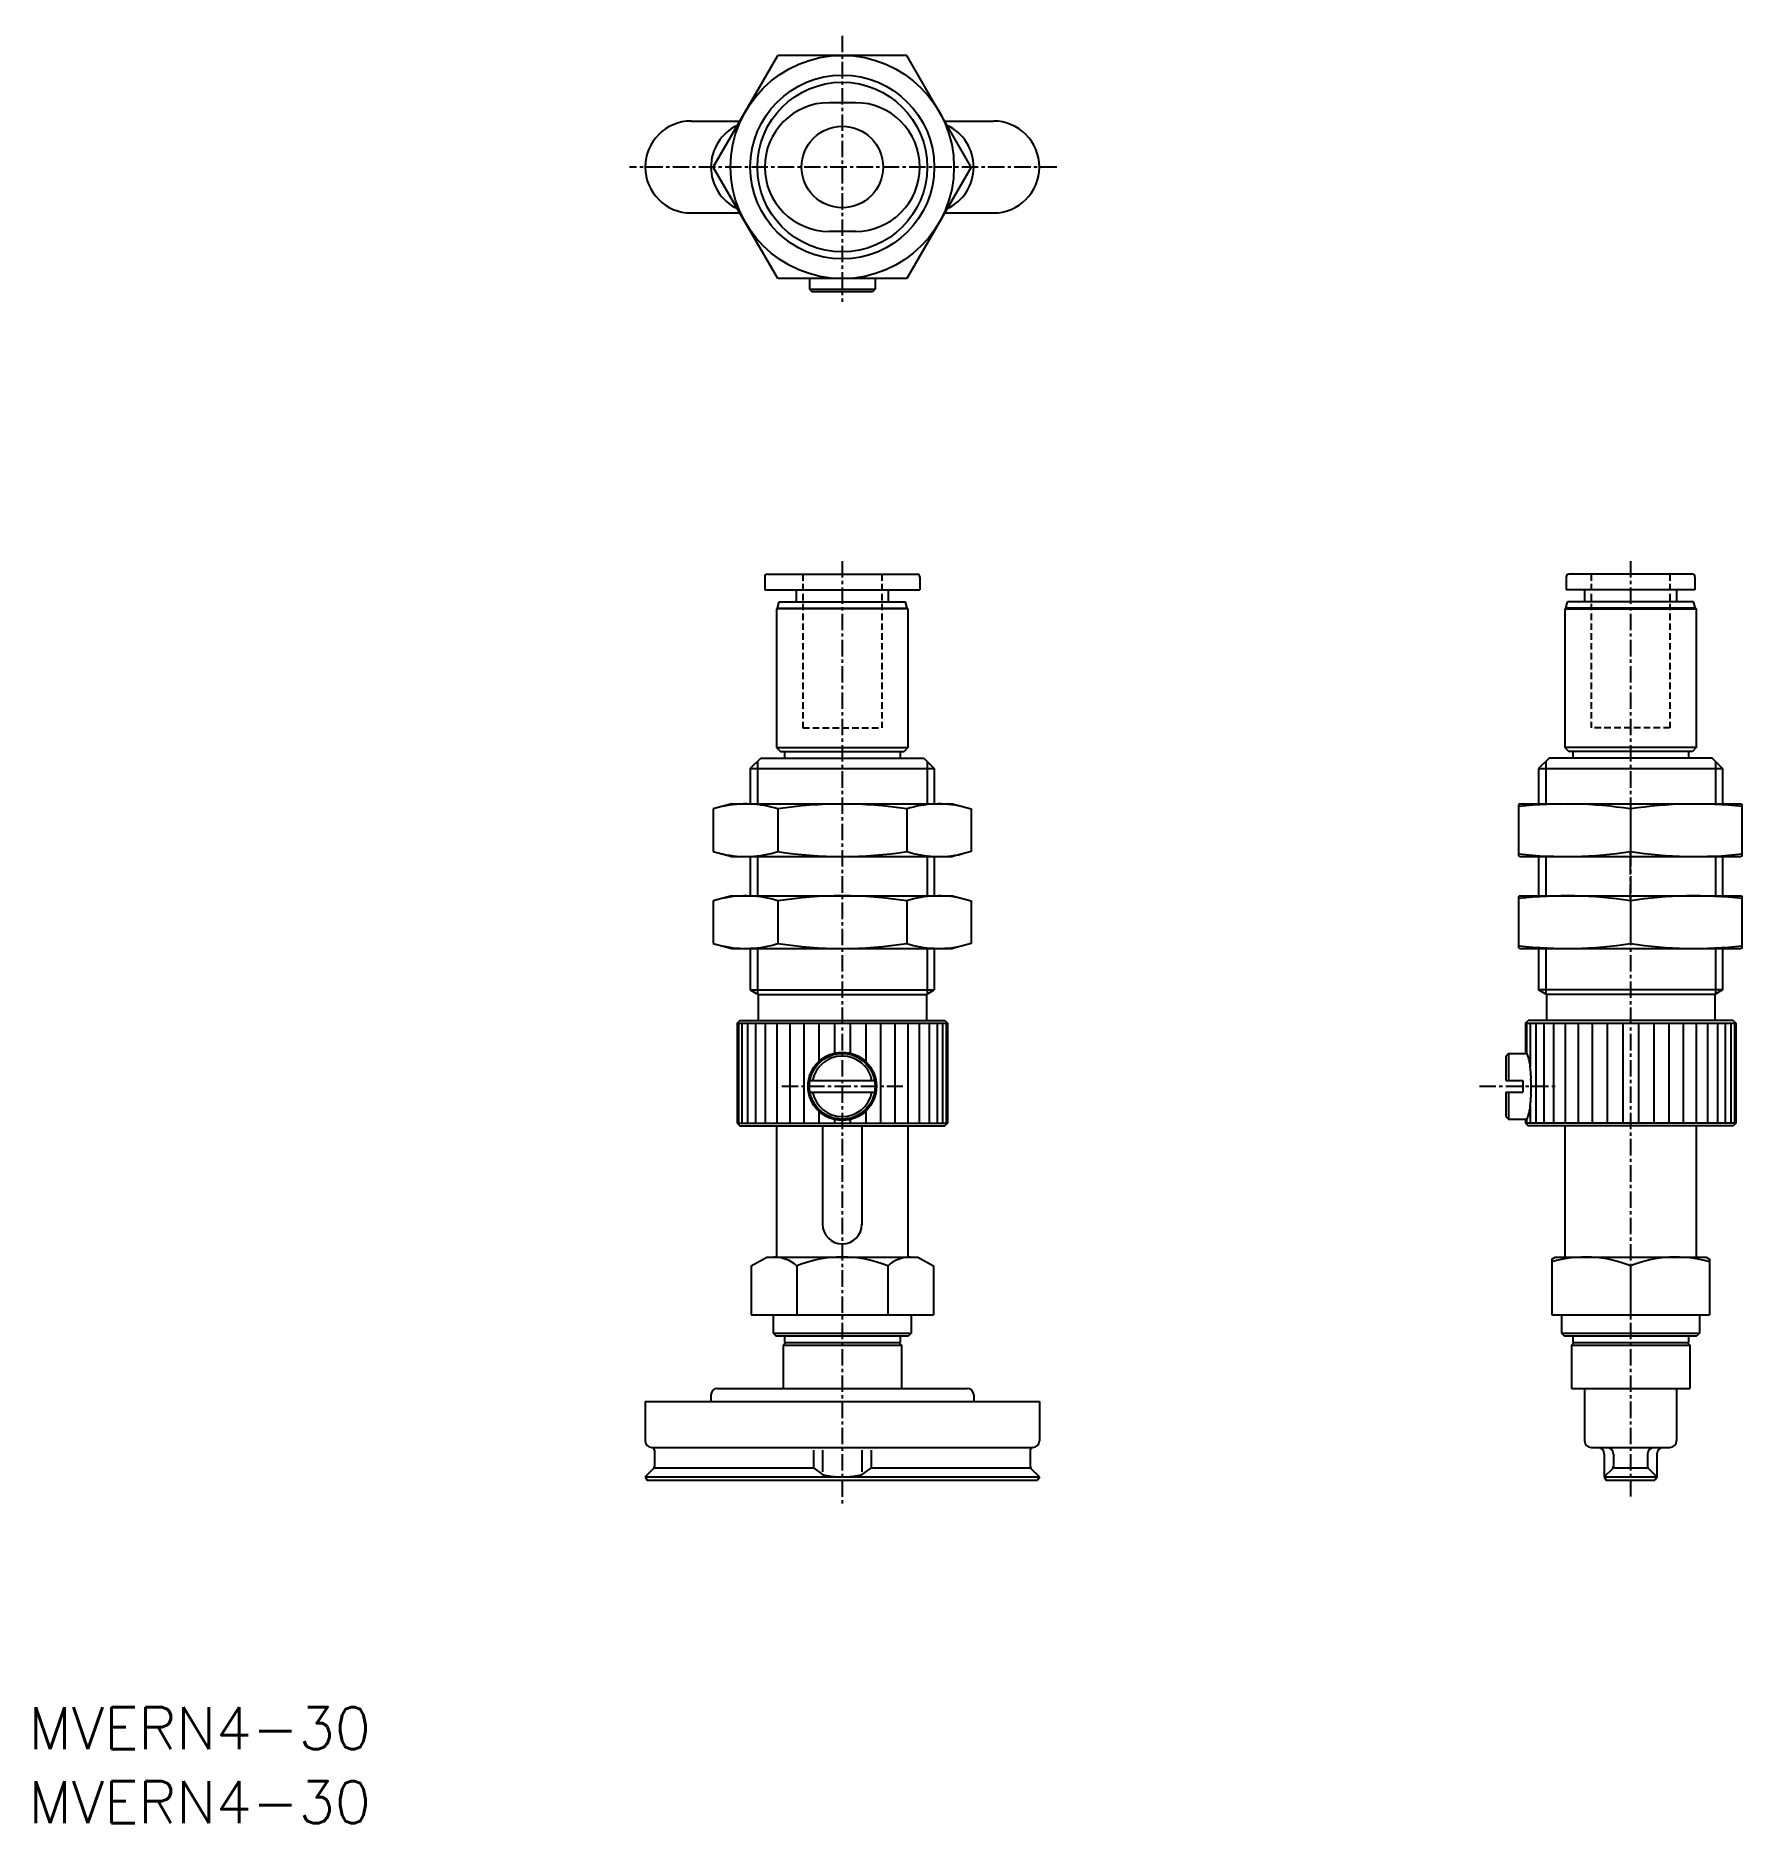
# Model space of a CAD drawing. Extents: x -22 to 108, y -21 to 115.
import ezdxf

# ---------------------------------------------------------------- set-up
doc = ezdxf.new("R2010")
doc.units = 0
doc.header["$MEASUREMENT"] = 0
doc.linetypes.add('CENTER', pattern=[2, 1.25, -0.25, 0.25, -0.25])
doc.linetypes.add('DASHED', pattern=[0.75, 0.5, -0.25])
doc.layers.get('0').update_dxf_attribs({"linetype": 'CONTINUOUS'})
doc.layers.add('CENTER', color=1, linetype='CENTER')
doc.styles.get("Standard").update_dxf_attribs({"font": 'txt.shx'})

msp = doc.modelspace()

# ---------------------------------------------------------------- linework, layer by layer
at = {"color": 7, "linetype": 'Continuous'}
for p, q in [((29.42, 105.3), (34.33, 113.8)), ((44.15, 113.8), (34.33, 113.8)), ((49.05, 105.3), (44.15, 113.8)), ((40.24, 110.2), (38.24, 110.2)), ((27.74, 108.8), (31.44, 108.8)), ((47.03, 108.8), (50.74, 108.8)), ((34.33, 96.8), (29.42, 105.3)), ((49.05, 105.3), (44.15, 96.8)), ((27.74, 101.8), (31.44, 101.8)), ((47.03, 101.8), (50.74, 101.8)), ((40.24, 100.4), (38.24, 100.4)), ((44.15, 96.8), (34.33, 96.8)), ((36.74, 96.8), (36.74, 96)), ((41.74, 96.8), (41.74, 96)), ((36.74, 96), (41.74, 96)), ((36.74, 96), (36.94, 95.8)), ((41.54, 95.8), (36.94, 95.8)), ((41.74, 96), (41.54, 95.8)), ((33.34, 74.1), (33.34, 73.1)), ((33.54, 74.3), (44.94, 74.3)), ((45.14, 74.1), (45.14, 73.1)), ((94.34, 74.1), (94.34, 73.1)), ((103.94, 74.3), (94.54, 74.3)), ((104.14, 74.1), (104.14, 73.1)), ((33.34, 73.1), (45.14, 73.1)), ((34.3, 71.7), (34.44, 72.2)), ((34.44, 72.2), (44.04, 72.2)), ((35.74, 73.1), (35.74, 72.2)), ((42.74, 73.1), (42.74, 72.2)), ((44.17, 71.7), (44.04, 72.2)), ((94.3, 71.7), (94.44, 72.2)), ((104.14, 73.1), (94.34, 73.1)), ((104.04, 72.2), (94.44, 72.2)), ((95.74, 73.1), (95.74, 72.2)), ((102.74, 73.1), (102.74, 72.2)), ((104.17, 71.7), (104.04, 72.2)), ((34.3, 71.7), (34.24, 71.66)), ((44.24, 71.66), (34.24, 71.66)), ((34.24, 71.66), (34.24, 61.1)), ((34.3, 71.7), (44.17, 71.7)), ((44.17, 71.7), (44.24, 71.66)), ((44.24, 71.66), (44.24, 61.1)), ((94.3, 71.7), (94.24, 71.66)), ((94.24, 71.66), (94.24, 61.1)), ((94.24, 71.66), (104.24, 71.66)), ((104.17, 71.7), (94.3, 71.7)), ((104.17, 71.7), (104.24, 71.66)), ((104.24, 71.66), (104.24, 61.1)), ((32.24, 59.5), (33.04, 60.3)), ((33.04, 60.3), (45.44, 60.3)), ((34.24, 61.1), (44.24, 61.1)), ((34.24, 61.1), (34.54, 60.8)), ((34.54, 60.8), (43.94, 60.8)), ((34.84, 60.8), (34.84, 60.3)), ((43.64, 60.8), (43.64, 60.3)), ((44.24, 61.1), (43.94, 60.8)), ((45.44, 60.3), (46.24, 59.5)), ((93.04, 60.3), (92.24, 59.5)), ((105.44, 60.3), (93.04, 60.3)), ((94.24, 61.1), (94.54, 60.8)), ((104.24, 61.1), (94.24, 61.1)), ((103.94, 60.8), (94.54, 60.8)), ((94.84, 60.8), (94.84, 60.3)), ((103.64, 60.8), (103.64, 60.3)), ((104.24, 61.1), (103.94, 60.8)), ((106.24, 59.5), (105.44, 60.3)), ((32.24, 59.5), (32.24, 56.8)), ((32.24, 59.5), (46.24, 59.5)), ((46.24, 59.5), (46.24, 56.8)), ((92.24, 59.5), (106.24, 59.5)), ((92.24, 59.5), (92.24, 56.8)), ((106.24, 59.5), (106.24, 56.8)), ((30.84, 56.8), (29.42, 56.42)), ((29.42, 56.42), (29.42, 53.17)), ((30.84, 56.8), (47.64, 56.8)), ((34.33, 56.42), (34.33, 53.17)), ((44.15, 56.42), (44.15, 53.17)), ((47.64, 56.8), (49.05, 56.42)), ((49.05, 56.42), (49.05, 53.17)), ((90.84, 56.8), (90.74, 56.77)), ((90.74, 52.82), (90.74, 56.77)), ((90.84, 56.8), (107.64, 56.8)), ((99.24, 56.42), (99.24, 53.17)), ((107.64, 56.8), (107.74, 56.77)), ((107.74, 52.82), (107.74, 56.77)), ((29.42, 53.17), (30.84, 52.8)), ((49.05, 53.17), (47.64, 52.8)), ((30.84, 52.8), (47.64, 52.8)), ((32.24, 52.8), (32.24, 49.8)), ((46.24, 52.8), (46.24, 49.8)), ((90.74, 52.82), (90.84, 52.8)), ((90.84, 52.8), (107.64, 52.8)), ((92.24, 52.8), (92.24, 49.8)), ((106.24, 52.8), (106.24, 49.8)), ((107.74, 52.82), (107.64, 52.8)), ((30.84, 49.8), (29.42, 49.42)), ((29.42, 49.42), (29.42, 46.17)), ((30.84, 49.8), (47.64, 49.8)), ((34.33, 49.42), (34.33, 46.17)), ((44.15, 49.42), (44.15, 46.17)), ((47.64, 49.8), (49.05, 49.42)), ((49.05, 49.42), (49.05, 46.17)), ((90.84, 49.8), (90.74, 49.77)), ((90.74, 45.82), (90.74, 49.77)), ((90.84, 49.8), (107.64, 49.8)), ((99.24, 49.42), (99.24, 46.17)), ((107.64, 49.8), (107.74, 49.77)), ((107.74, 45.82), (107.74, 49.77)), ((29.42, 46.17), (30.84, 45.8)), ((30.84, 45.8), (47.64, 45.8)), ((32.24, 45.8), (32.24, 42.64)), ((46.24, 45.8), (46.24, 42.64)), ((49.05, 46.17), (47.64, 45.8)), ((90.74, 45.82), (90.84, 45.8)), ((90.84, 45.8), (107.64, 45.8)), ((92.24, 45.8), (92.24, 42.64)), ((106.24, 45.8), (106.24, 42.64)), ((107.74, 45.82), (107.64, 45.8)), ((32.24, 42.64), (32.84, 42.3)), ((32.24, 42.64), (46.24, 42.64)), ((32.84, 42.3), (45.64, 42.3)), ((32.84, 42.3), (32.84, 40.3)), ((45.64, 42.3), (46.24, 42.64)), ((45.64, 42.3), (45.64, 40.3)), ((106.24, 42.64), (92.24, 42.64)), ((92.84, 42.3), (92.24, 42.64)), ((92.84, 42.3), (92.84, 40.3)), ((105.64, 42.3), (92.84, 42.3)), ((106.24, 42.64), (105.64, 42.3)), ((105.64, 42.3), (105.64, 40.3)), ((31.24, 40.1), (31.44, 40.3)), ((31.24, 40.1), (47.24, 40.1)), ((31.44, 40.3), (47.04, 40.3)), ((47.04, 40.3), (47.24, 40.1)), ((91.24, 40.1), (91.44, 40.3)), ((91.24, 40.1), (107.24, 40.1)), ((107.04, 40.3), (91.44, 40.3)), ((107.04, 40.3), (107.24, 40.1)), ((89.94, 37.8), (89.74, 37.6)), ((89.74, 37.6), (89.74, 35.75)), ((89.94, 37.8), (91.36, 37.8)), ((89.94, 37.8), (89.94, 35.75)), ((36.78, 35.75), (41.7, 35.75)), ((89.74, 35.75), (91.04, 35.75)), ((91.04, 35.75), (91.04, 34.85)), ((36.78, 34.85), (41.7, 34.85)), ((89.74, 34.85), (91.04, 34.85)), ((89.74, 34.85), (89.74, 33)), ((89.94, 34.85), (89.94, 32.8)), ((89.74, 33), (89.94, 32.8)), ((89.94, 32.8), (91.36, 32.8)), ((31.24, 32.5), (31.44, 32.3)), ((31.24, 32.5), (47.24, 32.5)), ((31.44, 32.3), (47.04, 32.3)), ((34.24, 32.3), (34.24, 22.3)), ((37.74, 32.3), (37.74, 24.75)), ((40.74, 32.3), (40.74, 24.75)), ((44.24, 32.3), (44.24, 22.3)), ((47.24, 32.5), (47.04, 32.3)), ((91.24, 32.5), (91.44, 32.3)), ((107.24, 32.5), (91.24, 32.5)), ((107.04, 32.3), (91.44, 32.3)), ((94.24, 32.3), (94.24, 22.3)), ((104.24, 32.3), (104.24, 22.3)), ((107.24, 32.5), (107.04, 32.3)), ((32.31, 21.62), (33.49, 22.3)), ((33.49, 22.3), (44.99, 22.3)), ((44.99, 22.3), (46.17, 21.62)), ((93.24, 22.15), (93.49, 22.3)), ((93.24, 22.15), (93.24, 17.9)), ((93.49, 22.3), (104.99, 22.3)), ((104.99, 22.3), (105.24, 22.15)), ((105.24, 22.15), (105.24, 17.9)), ((32.31, 21.62), (32.31, 17.9)), ((35.77, 21.62), (35.77, 17.9)), ((42.7, 21.62), (42.7, 17.9)), ((46.17, 21.62), (46.17, 17.9)), ((99.24, 21.62), (99.24, 17.9)), ((32.31, 17.9), (46.17, 17.9)), ((33.99, 17.9), (33.99, 16.5)), ((44.49, 17.9), (44.49, 16.5)), ((93.24, 17.9), (105.24, 17.9)), ((93.99, 17.9), (93.99, 16.5)), ((104.49, 17.9), (104.49, 16.5)), ((33.99, 16.5), (34.19, 16.3)), ((33.99, 16.5), (44.49, 16.5)), ((44.49, 16.5), (44.29, 16.3)), ((93.99, 16.5), (104.49, 16.5)), ((93.99, 16.5), (94.19, 16.3)), ((104.49, 16.5), (104.29, 16.3)), ((34.19, 16.3), (44.29, 16.3)), ((34.94, 15.8), (34.74, 15.6)), ((34.74, 15.6), (43.74, 15.6)), ((34.74, 15.6), (34.74, 12.3)), ((34.84, 16.3), (34.84, 15.8)), ((34.84, 15.8), (43.64, 15.8)), ((43.54, 15.8), (43.74, 15.6)), ((43.64, 16.3), (43.64, 15.8)), ((43.74, 15.6), (43.74, 12.3)), ((94.19, 16.3), (104.29, 16.3)), ((94.94, 15.8), (94.74, 15.6)), ((94.74, 15.6), (103.74, 15.6)), ((94.74, 15.6), (94.74, 12.3)), ((94.84, 16.3), (94.84, 15.8)), ((94.84, 15.8), (103.64, 15.8)), ((103.54, 15.8), (103.74, 15.6)), ((103.64, 16.3), (103.64, 15.8)), ((103.74, 15.6), (103.74, 12.3)), ((29.74, 12.3), (48.74, 12.3)), ((94.74, 12.3), (103.74, 12.3)), ((95.74, 12.3), (95.74, 8.3)), ((102.74, 12.3), (102.74, 8.3)), ((24.24, 11.3), (24.24, 8.3)), ((24.24, 11.3), (54.24, 11.3)), ((29.24, 11.8), (29.24, 11.3)), ((49.24, 11.8), (49.24, 11.3)), ((54.24, 11.3), (54.24, 8.3)), ((24.74, 7.8), (53.74, 7.8)), ((24.94, 7.6), (24.94, 6.34)), ((37.04, 7.6), (37.04, 6.26)), ((37.74, 7.6), (37.74, 5.95)), ((40.74, 7.6), (40.74, 5.95)), ((41.44, 7.6), (41.44, 6.26)), ((53.54, 7.6), (53.54, 6.34)), ((96.24, 7.8), (102.24, 7.8)), ((97.24, 7.3), (97.24, 5.56)), ((97.94, 7.3), (97.94, 6.34)), ((100.54, 7.3), (100.54, 6.34)), ((101.24, 7.3), (101.24, 5.56)), ((24.24, 5.56), (24.88, 6.2)), ((24.24, 5.56), (54.24, 5.56)), ((24.24, 5.56), (24.39, 5.3)), ((24.94, 6.26), (37.04, 6.26)), ((37.04, 6.26), (37.74, 5.74)), ((41.44, 6.26), (40.74, 5.74)), ((41.44, 6.26), (53.54, 6.26)), ((54.24, 5.56), (53.6, 6.2)), ((54.24, 5.56), (54.09, 5.3)), ((97.24, 5.56), (97.88, 6.2)), ((97.24, 5.56), (101.24, 5.56)), ((97.24, 5.56), (97.39, 5.3)), ((97.94, 6.26), (100.54, 6.26)), ((101.24, 5.56), (100.6, 6.2)), ((101.24, 5.56), (101.09, 5.3)), ((24.39, 5.3), (54.09, 5.3)), ((97.39, 5.3), (101.09, 5.3))]:
    msp.add_line(p, q, dxfattribs=at)
at = {"color": 3, "linetype": 'DASHED'}
for p, q in [((36.24, 74.3), (36.24, 62.6)), ((42.24, 74.3), (42.24, 62.6)), ((96.24, 74.3), (96.24, 62.6)), ((102.24, 74.3), (102.24, 62.6)), ((36.24, 62.6), (42.24, 62.6)), ((102.24, 62.6), (96.24, 62.6))]:
    msp.add_line(p, q, dxfattribs=at)
at = {"color": 3, "linetype": 'Continuous'}
for p, q in [((32.78, 60.04), (32.78, 56.8)), ((45.7, 60.04), (45.7, 56.8)), ((92.78, 60.04), (92.78, 56.8)), ((105.7, 60.04), (105.7, 56.8)), ((32.78, 52.8), (32.78, 49.8)), ((45.7, 52.8), (45.7, 49.8)), ((92.78, 52.8), (92.78, 49.8)), ((105.7, 52.8), (105.7, 49.8)), ((32.78, 45.8), (32.78, 42.33)), ((45.7, 45.8), (45.7, 42.33)), ((92.78, 45.8), (92.78, 42.33)), ((105.7, 45.8), (105.7, 42.33)), ((31.24, 40.1), (31.24, 32.5)), ((31.33, 40.1), (31.33, 32.5)), ((31.59, 40.1), (31.59, 32.5)), ((32.03, 40.1), (32.03, 32.5)), ((32.63, 40.1), (32.63, 32.5)), ((33.37, 40.1), (33.37, 32.5)), ((34.25, 40.1), (34.25, 32.5)), ((35.24, 40.1), (35.24, 32.5)), ((36.32, 40.1), (36.32, 32.5)), ((37.46, 40.1), (37.46, 37.19)), ((38.64, 40.1), (38.64, 37.83)), ((39.84, 40.1), (39.84, 37.83)), ((41.02, 40.1), (41.02, 37.19)), ((42.16, 40.1), (42.16, 32.5)), ((43.24, 40.1), (43.24, 32.5)), ((44.23, 40.1), (44.23, 32.5)), ((45.1, 40.1), (45.1, 32.5)), ((45.85, 40.1), (45.85, 32.5)), ((46.45, 40.1), (46.45, 32.5)), ((46.88, 40.1), (46.88, 32.5)), ((47.15, 40.1), (47.15, 32.5)), ((47.24, 40.1), (47.24, 32.5)), ((91.24, 40.1), (91.24, 37.9)), ((91.33, 40.1), (91.33, 37.84)), ((91.59, 40.1), (91.59, 36.79)), ((92.03, 40.1), (92.03, 32.5)), ((92.63, 40.1), (92.63, 32.5)), ((93.37, 40.1), (93.37, 32.5)), ((94.25, 40.1), (94.25, 32.5)), ((95.24, 40.1), (95.24, 32.5)), ((96.32, 40.1), (96.32, 32.5)), ((97.46, 40.1), (97.46, 32.5)), ((98.64, 40.1), (98.64, 32.5)), ((99.84, 40.1), (99.84, 32.5)), ((101.02, 40.1), (101.02, 32.5)), ((102.16, 40.1), (102.16, 32.5)), ((103.24, 40.1), (103.24, 32.5)), ((104.23, 40.1), (104.23, 32.5)), ((105.1, 40.1), (105.1, 32.5)), ((105.85, 40.1), (105.85, 32.5)), ((106.45, 40.1), (106.45, 32.5)), ((106.88, 40.1), (106.88, 32.5)), ((107.15, 40.1), (107.15, 32.5)), ((107.24, 40.1), (107.24, 32.5)), ((37.46, 33.4), (37.46, 32.5)), ((38.64, 32.77), (38.64, 32.5)), ((39.84, 32.77), (39.84, 32.5)), ((41.02, 33.4), (41.02, 32.5)), ((91.24, 32.7), (91.24, 32.5)), ((91.33, 32.75), (91.33, 32.5)), ((91.59, 33.8), (91.59, 32.5))]:
    msp.add_line(p, q, dxfattribs=at)
at = {"color": 7, "linetype": 'Continuous'}
for points in [[(91.24, 32.7, 0.049127), (91.32, 32.75, 0.049127), (91.4, 32.89, 0.049127), (91.48, 33.13, 0.049127), (91.55, 33.46, 0.049127), (91.6, 33.85, 0.049127), (91.64, 34.3, 0.049127), (91.66, 34.79, 0.049127), (91.67, 35.3, 0.049127), (91.66, 35.8, 0.049127), (91.64, 36.29, 0.049127), (91.6, 36.74, 0.049127), (91.55, 37.13, 0.049127), (91.48, 37.46, 0.049127), (91.4, 37.7, 0.049127), (91.32, 37.85, 0.049127), (91.24, 37.9, -1)], [(37.74, 5.74, 0.02345), (37.9, 5.7, 0.02345), (38.06, 5.66, 0.02345), (38.24, 5.63, 0.02345), (38.43, 5.6, 0.02345), (38.63, 5.58, 0.02345), (38.83, 5.57, 0.02345), (39.03, 5.56, 0.02345), (39.24, 5.56, 0.02345), (39.44, 5.56, 0.02345), (39.65, 5.57, 0.02345), (39.85, 5.58, 0.02345), (40.04, 5.6, 0.02345), (40.23, 5.63, 0.02345), (40.41, 5.66, 0.02345), (40.58, 5.7, 0.02345), (40.74, 5.74, -1)]]:
    msp.add_lwpolyline(points, format="xyb", dxfattribs=at)
for centre, radius in [((39.24, 105.3), 8.5), ((39.24, 105.3), 7), ((39.24, 105.3), 3.1), ((39.24, 35.3), 2.6), ((39.24, 35.3), 2.5)]:
    msp.add_circle(centre, radius, dxfattribs=at)
at = {"color": 3, "linetype": 'Continuous'}
msp.add_circle((39.24, 105.3), 6.46, dxfattribs=at)
at = {"color": 7, "linetype": 'Continuous'}
for centre, radius, start, end in [((38.24, 105.3), 4.9, 90, 270), ((40.24, 105.3), 4.9, 270, 90), ((27.74, 105.3), 3.5, 90, 270), ((32.74, 105.3), 3.5, 115.1092, 244.8911), ((45.74, 105.3), 3.5, 295.1082, 64.8915), ((50.74, 105.3), 3.5, 270, 90), ((33.54, 74.1), 0.2, 90, 180), ((44.94, 74.1), 0.2, 0, 90), ((94.54, 74.1), 0.2, 90, 180), ((103.94, 74.1), 0.2, 0, 90), ((31.88, 48.67), 8.13, 72.433, 102.4323), ((39.24, 24.85), 31.95, 81.1646, 98.8354), ((46.6, 48.67), 8.13, 77.5671, 107.567), ((94.33, 24.85), 31.95, 81.1646, 96.456), ((104.15, 24.85), 31.95, 83.544, 98.8354), ((31.88, 60.93), 8.13, 257.5671, 287.567), ((39.24, 84.75), 31.95, 261.1646, 278.8354), ((46.6, 60.93), 8.13, 252.433, 282.4322), ((94.33, 84.75), 31.95, 263.544, 278.8354), ((104.15, 84.75), 31.95, 261.1646, 276.456), ((31.88, 41.67), 8.13, 72.433, 102.4323), ((39.24, 17.85), 31.95, 81.1646, 98.8354), ((46.6, 41.67), 8.13, 77.5671, 107.567), ((94.33, 17.85), 31.95, 81.1646, 96.456), ((104.15, 17.85), 31.95, 83.544, 98.8354), ((31.88, 53.93), 8.13, 257.5671, 287.567), ((39.24, 77.75), 31.95, 261.1646, 278.8354), ((46.6, 53.93), 8.13, 252.433, 282.4322), ((94.33, 77.75), 31.95, 263.544, 278.8354), ((104.15, 77.75), 31.95, 261.1646, 276.456), ((39.24, 35.3), 2.3, 11.2828, 168.7172), ((39.24, 35.3), 2.3, 191.2828, 348.7172), ((39.24, 24.8), 1.5, 180, 0), ((34.04, 19.75), 2.55, 47.1167, 90), ((39.24, 13.14), 9.16, 67.7805, 112.2195), ((44.43, 19.75), 2.55, 90, 132.8833), ((95.77, 13.14), 9.16, 67.7806, 106.071), ((102.7, 13.14), 9.16, 73.9288, 112.2196), ((29.74, 11.8), 0.5, 90, 180), ((48.74, 11.8), 0.5, 0, 90), ((24.74, 8.3), 0.5, 180, 270), ((53.74, 8.3), 0.5, 270, 0), ((96.24, 8.3), 0.5, 180, 270), ((102.24, 8.3), 0.5, 270, 0), ((24.74, 7.6), 0.2, 0, 90), ((53.74, 7.6), 0.2, 90, 180), ((96.74, 7.3), 0.5, 0, 90), ((97.44, 7.3), 0.5, 0, 90), ((101.04, 7.3), 0.5, 90, 180), ((101.74, 7.3), 0.5, 90, 180), ((24.74, 6.34), 0.2, 315, 0), ((53.74, 6.34), 0.2, 180, 225), ((97.74, 6.34), 0.2, 315, 0), ((100.74, 6.34), 0.2, 180, 225)]:
    msp.add_arc(centre, radius, start, end, dxfattribs=at)
at = {"layer": 'CENTER', "color": 1, "linetype": 'CENTER'}
for p, q in [((39.24, 115.3), (39.24, 95.04)), ((55.58, 105.3), (23.05, 105.3)), ((39.24, 75.29), (39.24, 3.5)), ((99.24, 75.29), (99.24, 4.06)), ((99.24, 49.42), (99.24, 53.17)), ((34.64, 35.3), (43.84, 35.3)), ((87.74, 35.3), (93.67, 35.3))]:
    msp.add_line(p, q, dxfattribs=at)

# ---------------------------------------------------------------- texts
at = {"color": 7, "linetype": 'Continuous'}
for p in [(-22.7, -15.17), (-22.7, -20.81)]:
    msp.add_text('MVERN4-30', height=3.2, dxfattribs=at).set_placement(p)

doc.saveas('drawing.dxf')
